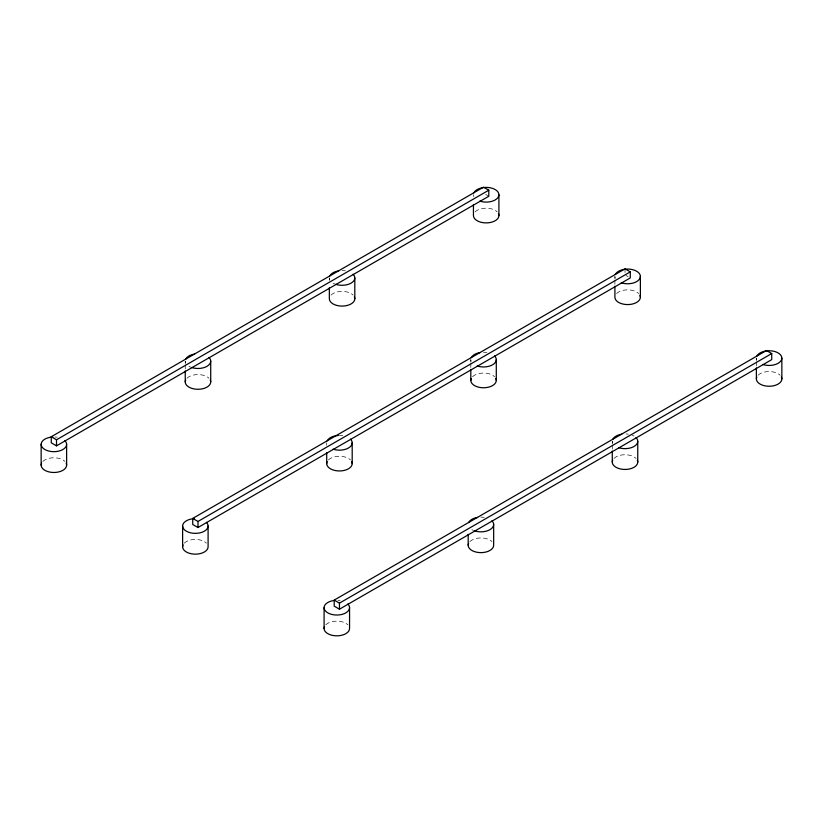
<?xml version="1.0" encoding="UTF-8"?>
<svg xmlns="http://www.w3.org/2000/svg" width="823" height="823" viewBox="0 0 823 823"><rect width="100%" height="100%" fill="white"/><g stroke="black" fill="none" stroke-linecap="round" stroke-linejoin="round"><path stroke-width="0.62" stroke-dasharray="4.12 3.09" d="M485.652 194.444L488.8 196.265M626.066 275.52L628.165 276.734M756.378 360.546L756.378 358.098A12.736 7.356 0 0 0 756.81 360.001M756.378 361.77L756.378 366.667M625.017 270.057L625.017 272.485M614.904 278.874L614.904 276.425A12.736 7.356 0 0 0 615.347 278.328M614.904 280.098L614.904 284.995M612.281 443.741L612.281 441.293A12.736 7.356 0 0 0 612.713 443.196M612.281 444.965L612.281 449.862M470.807 362.069L470.807 359.62A12.736 7.356 0 0 0 471.25 361.523M470.807 363.293L470.807 368.179M329.344 280.386L329.344 277.937A12.736 7.356 0 0 0 329.776 279.841M326.71 442.815L326.71 445.264M185.247 363.581L185.247 361.132A12.736 7.356 0 0 0 185.679 363.036M185.247 364.805L185.247 369.702M758.086 375.226A12.736 7.356 0 0 1 780.142 375.226M616.612 293.544A12.736 7.356 0 0 1 638.679 293.544M475.149 211.871A12.736 7.356 0 0 1 497.205 211.871M473.873 196.656A12.736 7.356 0 0 1 473.441 194.753M331.052 295.066A12.736 7.356 0 0 1 353.108 295.066M334.776 283.966A12.736 7.356 0 0 1 333.068 283.143M342.08 270.592A12.736 7.356 0 0 1 345.372 270.839M613.989 458.421A12.736 7.356 0 0 1 636.045 458.421M626.128 433.968A12.736 7.356 0 0 1 628.309 434.194M632.321 435.274A12.736 7.356 0 0 1 634.019 436.097M472.515 376.739A12.736 7.356 0 0 1 494.582 376.739M483.543 352.265A12.736 7.356 0 0 1 486.846 352.511M469.892 541.606A12.736 7.356 0 0 1 491.948 541.606M473.616 530.516A12.736 7.356 0 0 1 471.918 529.693M480.92 517.132A12.736 7.356 0 0 1 484.222 517.389M328.418 459.934A12.736 7.356 0 0 1 350.485 459.934M339.457 435.46A12.736 7.356 0 0 1 342.749 435.706M186.955 378.261A12.736 7.356 0 0 1 209.011 378.261M190.679 367.161A12.736 7.356 0 0 1 188.981 366.338M325.795 624.801A12.736 7.356 0 0 1 347.851 624.801M337.934 600.358A12.736 7.356 0 0 1 340.125 600.574M184.321 543.129A12.736 7.356 0 0 1 206.388 543.129M42.858 461.446A12.736 7.356 0 0 1 64.914 461.446M54.997 437.003A12.736 7.356 0 0 1 57.178 437.229"/><path stroke-width="1.23" d="M51.263 436.746L483.543 187.171L488.8 190.195L488.8 196.265L56.509 445.85L51.263 442.815L51.263 436.746L56.509 439.78L488.8 190.195M192.726 518.418L625.017 268.843L630.274 271.878L630.274 277.937L197.983 527.522L192.726 524.488L192.726 518.418L197.983 521.453L630.274 271.878M334.2 600.101L766.491 350.516L771.737 353.551L771.737 359.62L339.457 609.195L334.2 606.17L334.2 600.101L339.457 603.136L771.737 353.551M781.85 358.098L781.85 378.899M756.378 367.891L756.378 378.899M640.376 276.425L640.376 297.226M637.753 441.293L637.753 462.094M614.904 286.209L614.904 297.226A12.736 7.356 0 0 0 629.307 304.51A12.736 7.356 0 0 0 639.944 295.323M612.281 451.086L612.281 462.094M498.913 194.753L498.913 215.544M496.29 359.62L496.29 380.421M493.656 524.488L493.656 545.289A12.736 7.356 0 0 1 479.264 552.572A12.736 7.356 0 0 1 468.616 543.386M473.441 204.536L473.441 215.544A12.736 7.356 0 0 0 487.833 222.838A12.736 7.356 0 0 0 498.481 213.641M470.807 369.404L470.807 380.421M468.184 534.281L468.184 545.289M354.816 277.937L354.816 298.739M352.193 442.815L352.193 463.606M349.559 607.683L349.559 628.484A12.736 7.356 0 0 1 335.167 635.768A12.736 7.356 0 0 1 324.519 626.581M339.457 603.136L339.457 609.195M329.344 287.731L329.344 298.739A12.736 7.356 0 0 0 343.736 306.033A12.736 7.356 0 0 0 354.384 296.836M326.71 452.599L326.71 463.606M324.087 607.683L324.087 628.484M210.719 361.132L210.719 381.934M208.096 526.01L208.096 546.801A12.736 7.356 0 0 1 193.693 554.095A12.736 7.356 0 0 1 183.056 544.898M197.983 521.453L197.983 527.522M185.247 370.926L185.247 381.934M182.624 526.01L182.624 546.801M66.622 444.327L66.622 465.129M56.509 439.78L56.509 445.85M41.15 444.327L41.15 465.129M781.418 376.996A12.736 7.356 0 0 1 769.114 386.254A12.736 7.356 0 0 1 756.81 376.996M756.81 356.194A12.736 7.356 0 0 1 773.466 351.195A12.736 7.356 0 0 1 780.657 361.215A12.736 7.356 0 0 1 762.746 364.466M615.347 274.522A12.736 7.356 0 0 1 632.002 269.512A12.736 7.356 0 0 1 639.183 279.532A12.736 7.356 0 0 1 621.272 282.793M473.873 192.849A12.736 7.356 0 0 1 490.529 187.839A12.736 7.356 0 0 1 497.72 197.859A12.736 7.356 0 0 1 479.809 201.121M353.108 274.265A12.736 7.356 0 0 1 351.082 283.143A12.736 7.356 0 0 1 335.712 284.305M329.776 276.034A12.736 7.356 0 0 1 338.778 270.839M637.321 460.191A12.736 7.356 0 0 1 625.017 469.449A12.736 7.356 0 0 1 612.713 460.191M636.045 437.62A12.736 7.356 0 0 1 634.019 446.498A12.736 7.356 0 0 1 618.649 447.661M612.713 439.389A12.736 7.356 0 0 1 621.725 434.194M495.847 378.518A12.736 7.356 0 0 1 483.543 387.767A12.736 7.356 0 0 1 471.25 378.518M494.582 355.937A12.736 7.356 0 0 1 492.555 364.815A12.736 7.356 0 0 1 477.175 365.988M471.25 357.717A12.736 7.356 0 0 1 480.251 352.511M491.948 520.815A12.736 7.356 0 0 1 489.932 529.693A12.736 7.356 0 0 1 474.552 530.856M468.616 522.584A12.736 7.356 0 0 1 477.628 517.389M351.75 461.703A12.736 7.356 0 0 1 339.457 470.962A12.736 7.356 0 0 1 327.153 461.703M350.485 439.132A12.736 7.356 0 0 1 348.458 448.01A12.736 7.356 0 0 1 333.089 449.183M327.153 440.912A12.736 7.356 0 0 1 338.346 435.49M210.287 380.031A12.736 7.356 0 0 1 197.983 389.289A12.736 7.356 0 0 1 185.679 380.031M209.011 357.46A12.736 7.356 0 0 1 206.984 366.338A12.736 7.356 0 0 1 191.615 367.5M185.679 359.229A12.736 7.356 0 0 1 194.691 354.034M347.851 604.01A12.736 7.356 0 0 1 342.203 614.349A12.736 7.356 0 0 1 324.859 610.193A12.736 7.356 0 0 1 333.531 600.574M206.388 522.327A12.736 7.356 0 0 1 200.061 532.841A12.736 7.356 0 0 1 182.963 527.697A12.736 7.356 0 0 1 194.249 518.675M66.19 463.226A12.736 7.356 0 0 1 53.886 472.484A12.736 7.356 0 0 1 41.582 463.226M64.914 440.655A12.736 7.356 0 0 1 58.587 451.158A12.736 7.356 0 0 1 41.489 446.025A12.736 7.356 0 0 1 52.775 437.003"/></g></svg>
